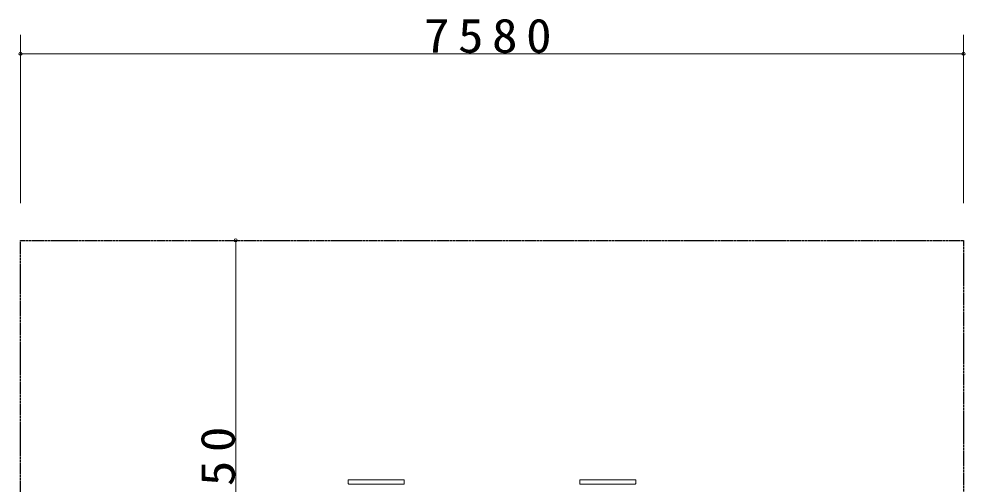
# Model space of a CAD drawing. Units: millimetres, scale not verified, with parts at other scales. Extents: x -35408 to 0, y -49934 to 13350.
# Drawn here: x -6684 to -4149, y 5316 to 6562 of the extents above; entities that cross this region are included whole.
import ezdxf

# ---------------------------------------------------------------- set-up
doc = ezdxf.new("R2010")
doc.units = ezdxf.units.MM
doc.linetypes.add('USER3', pattern=[8, 3, -1, 1, -1, 1, -1])
doc.layers.add('線', color=2, linetype='Continuous', lineweight=25)
doc.layers.add('補助', color=2, linetype='Continuous', lineweight=25)
doc.styles.add('ＭＳ ゴシック', font='')
doc.styles.get('ＭＳ ゴシック').set_extended_font_data('MS Gothic')

# ---------------------------------------------------------------- blocks, each defined once
blk = doc.blocks.new('dimension_origin')
at = {"color": 0, "linetype": 'Continuous', "lineweight": -2}
blk.add_circle((0, 0), 1.25, dxfattribs=at)

msp = doc.modelspace()

# ---------------------------------------------------------------- linework, layer by layer
at = {"layer": '線', "color": 7, "lineweight": 13}
for p, q in [((-5801.667, 5317.95), (-5801.667, 5326.283)), ((-5800, 5327.95), (-5653.333, 5327.95)), ((-5651.667, 5317.95), (-5651.667, 5326.283)), ((-5181.667, 5317.95), (-5181.667, 5326.283)), ((-5180, 5327.95), (-5033.333, 5327.95)), ((-5031.667, 5317.95), (-5031.667, 5326.283)), ((-5800, 5316.283), (-5653.333, 5316.283)), ((-5796.267, 5316.283), (-5787.067, 5316.283)), ((-5666.267, 5316.283), (-5657.067, 5316.283)), ((-5180, 5316.283), (-5033.333, 5316.283)), ((-5176.267, 5316.283), (-5167.067, 5316.283)), ((-5046.267, 5316.283), (-5037.067, 5316.283))]:
    msp.add_line(p, q, dxfattribs=at)
at = {"layer": '線', "linetype": 'USER3'}
msp.add_lwpolyline([(-4153.333, 5968.8), (-4153.333, 3335.467), (-6680, 3335.467), (-6680, 5968.8)], close=True, dxfattribs=at)
at = {"layer": '線', "color": 7, "lineweight": 13}
for centre, radius, start, end in [((-5800, 5326.283), 1.667, 90, 180), ((-5653.333, 5326.283), 1.667, 0, 90), ((-5180, 5326.283), 1.667, 90, 180), ((-5033.333, 5326.283), 1.667, 0, 90), ((-5800, 5317.95), 1.667, 180, 270), ((-5796.267, 5315.883), 0.4, 90, 180), ((-5787.067, 5315.883), 0.4, 0, 90), ((-5666.267, 5315.883), 0.4, 90, 180), ((-5657.067, 5315.883), 0.4, 0, 90), ((-5653.333, 5317.95), 1.667, 270, 0), ((-5180, 5317.95), 1.667, 180, 270), ((-5176.267, 5315.883), 0.4, 90, 180), ((-5167.067, 5315.883), 0.4, 0, 90), ((-5046.267, 5315.883), 0.4, 90, 180), ((-5037.067, 5315.883), 0.4, 0, 90), ((-5033.333, 5317.95), 1.667, 270, 0)]:
    msp.add_arc(centre, radius, start, end, dxfattribs=at)
at = {"layer": '補助', "lineweight": 13}
for p, q in [((-6680, 6068.8), (-6680, 6518.8)), ((-4153.333, 6068.8), (-4153.333, 6518.8)), ((-6680, 6468.8), (-4153.333, 6468.8)), ((-6103.333, 4652.133), (-6103.333, 5968.8))]:
    msp.add_line(p, q, dxfattribs=at)

# ---------------------------------------------------------------- block references
at = {"layer": '補助', "lineweight": 13, "xscale": 3.33, "yscale": 3.33}
msp.add_blockref('dimension_origin', (-6680, 6468.8), dxfattribs=at)
for p, rotation in [((-4153.333, 6468.8), 180), ((-6103.333, 5968.8), 270)]:
    msp.add_blockref('dimension_origin', p, dxfattribs=dict(at, rotation=rotation))

# ---------------------------------------------------------------- texts
at = {"layer": '補助', "insert": (-5416.667, 6469.8), "char_height": 91.64, "attachment_point": 8, "style": 'ＭＳ ゴシック'}
msp.add_mtext('\\T1.33;\\W1.1;7580', dxfattribs=at)
at = {"layer": '補助', "insert": (-6104.333, 5310.467), "char_height": 91.64, "attachment_point": 8, "rotation": 90, "style": 'ＭＳ ゴシック'}
msp.add_mtext('\\T1.33;\\W1.1;3950', dxfattribs=at)

doc.saveas('drawing.dxf')
